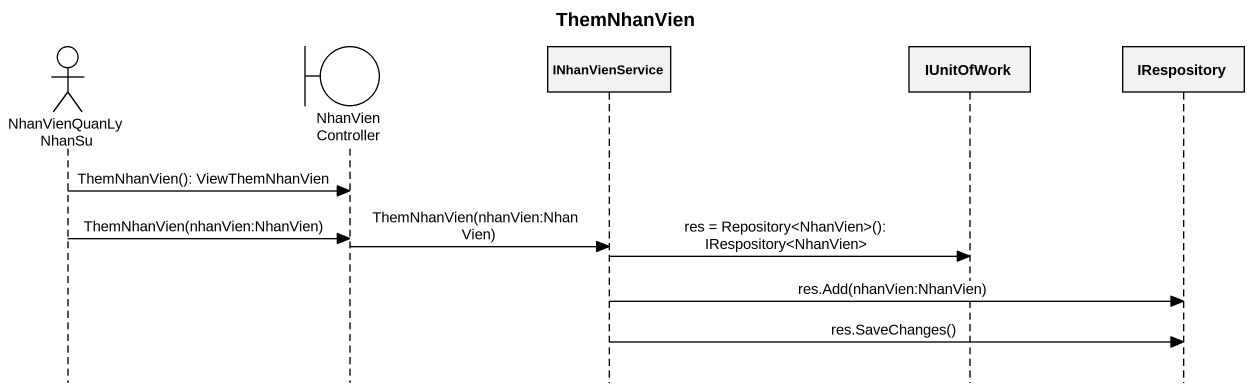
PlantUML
@startuml
title ThemNhanVien
hide footbox
actor NhanVienQuanLyNhanSu
boundary NhanVienController
participant INhanVienService
participant IUnitOfWork
participant IRespository

NhanVienQuanLyNhanSu -> NhanVienController : ThemNhanVien(): ViewThemNhanVien
NhanVienQuanLyNhanSu -> NhanVienController : ThemNhanVien(nhanVien:NhanVien)
NhanVienController -> INhanVienService : ThemNhanVien(nhanVien:NhanVien)
INhanVienService -> IUnitOfWork : res = Repository<NhanVien>(): IRespository<NhanVien>
INhanVienService -> IRespository : res.Add(nhanVien:NhanVien)
INhanVienService -> IRespository : res.SaveChanges()
@enduml
